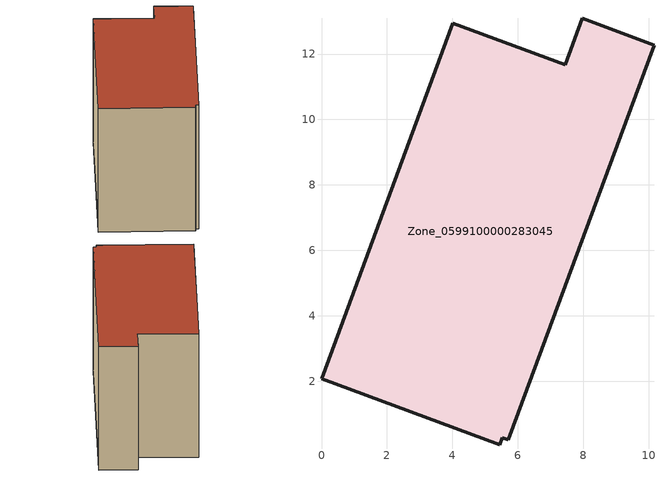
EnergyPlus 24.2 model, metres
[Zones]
Zone_0599100000283045
 floor ground (C_G): 5.53,0.28 5.44,0.07 0,2.07 4.01,12.94 7.45,11.68 7.97,13.09 10.16,12.27 5.7,0.21 z3.34
 wall outside (C_F): 10.16,12.27 7.97,13.09 7.45,11.68 4.01,12.94 0,2.07 5.44,0.07 5.53,0.28 5.7,0.21 10.16,12.27 z3.34:11.63
 roof outside (C_R): 5.53,0.28 5.7,0.21 10.16,12.27 7.97,13.09 7.45,11.68 4.01,12.94 0,2.07 5.44,0.07 z11.63
[BUILDING]
Pand.0599100000283045: North Axis=0; Terrain=City; Loads Convergence Tolerance Value=0.04; Temperature Convergence Tolerance Value=0.4; Solar Distribution=FullExterior; Maximum Number of Warmup Days=25; Minimum Number of Warmup Days=1
[Site:Location]
Rotterdam.The.Hague.AP_ZH_NLD Design_Conditions: Latitude=51.96; Longitude=4.45; Time Zone=1; Elevation=-4.5
[SITE:GROUNDTEMPERATURE:BUILDINGSURFACE]
18, 18, 18, 18, 18, 18, 18, 18, 18, 18, 18, 18
[MATERIAL] Thermal Absorptance=0.9; Solar Absorptance=0.7; Visible Absorptance=0.7
Name | Roughness | Thickness | Conductivity | Density | Specific Heat
G.TI.1946-1964 | MediumSmooth | 0.15 | 1 | 540 | 1210
F.TI.1946-1964 | Rough | 0.3 | 0.857143 | 1920 | 840
R.TI.1946-1964 | MediumRough | 0.2 | 0.277778 | 1500 | 1000
[CONSTRUCTION]
C_G: G.TI.1946-1964
C_F: F.TI.1946-1964
C_R: R.TI.1946-1964
[ZONE]
Zone_0599100000283045: Type=1; Multiplier=1; Ceiling Height=Autocalculate; Volume=Autocalculate; Floor Area=autocalculate; Part of Total Floor Area=Yes
[ZONEINFILTRATION:DESIGNFLOWRATE]
Infil_Zone_0599100000283045: Zone or ZoneList or Space or SpaceList=Zone_0599100000283045; Schedule=AlwaysOn; Design Flow Rate Calculation Method=Flow/Area; Flow Rate per Floor Area=0.003; Constant Term Coefficient=1; Temperature Term Coefficient=0; Velocity Term Coefficient=0; Velocity Squared Term Coefficient=0
[HVACTEMPLATE:ZONE:IDEALLOADSAIRSYSTEM]
Zone_0599100000283045: Maximum Heating Supply Air Temperature=50; Minimum Cooling Supply Air Temperature=13; Maximum Heating Supply Air Humidity Ratio=0.0156; Minimum Cooling Supply Air Humidity Ratio=0.0077; Heating Limit=NoLimit; Cooling Limit=NoLimit; Dehumidification Control Type=ConstantSensibleHeatRatio; Cooling Sensible Heat Ratio=0.7; Dehumidification Setpoint=60; Humidification Control Type=None; Humidification Setpoint=30; Outdoor Air Method=None; Outdoor Air Flow Rate per Person=0.00944; Outdoor Air Flow Rate per Zone Floor Area=0; Outdoor Air Flow Rate per Zone=0; Demand Controlled Ventilation Type=None; Outdoor Air Economizer Type=NoEconomizer; Heat Recovery Type=None; Sensible Heat Recovery Effectiveness=0.7; Latent Heat Recovery Effectiveness=0.65
[ZONECONTROL:THERMOSTAT]
ThermostatControl_Zone_0599100000283045: Zone or ZoneList=Zone_0599100000283045; Control Type Schedule=DualSetpointControlType; Control 1=Thermostat_Zone_0599100000283045; Temperature Difference Between Cutout And Setpoint=0
[THERMOSTATSETPOINT:DUALSETPOINT]
Thermostat_Zone_0599100000283045: Heating Setpoint Temperature Schedule=HeatingSetpoint_Zone_0599100000283045; Cooling Setpoint Temperature Schedule=CoolingSetpoint_Zone_0599100000283045
[SCHEDULE:COMPACT]
HeatingSetpoint_Zone_0599100000283045: Through: 12/31, For: AllDays, Until: 24:00, 21
CoolingSetpoint_Zone_0599100000283045: Through: 12/31, For: AllDays, Until: 24:00, 24
DualSetpointControlType: Through: 12/31, For: AllDays, Until: 24:00, 4
AlwaysOn: Through: 12/31, For: AllDays, Until: 24:00, 1
